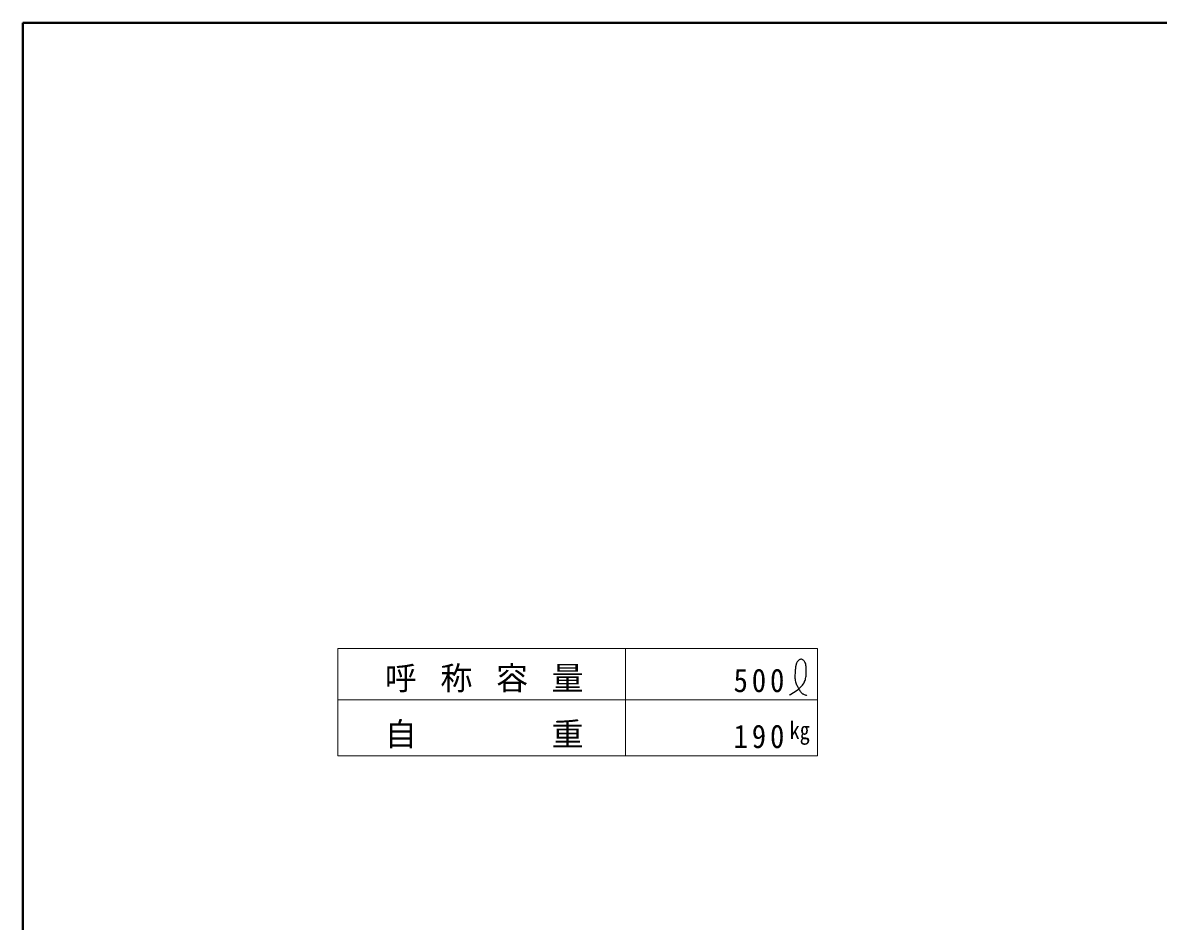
# Model space of a CAD drawing. Units: millimetres at full size, sheet at 1:15; details may follow other scales. Extents: x -3184 to 2891, y -2037 to 2178.
# Drawn here: x -3184 to -1053, y 492 to 2178 of the extents above; entities that cross this region are included whole.
import ezdxf
from ezdxf.enums import TextEntityAlignment as Align

# ---------------------------------------------------------------- set-up
doc = ezdxf.new("R2010")
doc.units = ezdxf.units.MM
doc.header["$LTSCALE"] = 15
doc.layers.add('0-0', color=7, linetype='Continuous', lineweight=18)
doc.styles.add('ＭＳ ゴシック', font='')
doc.styles.get('ＭＳ ゴシック').set_extended_font_data('MS Gothic')

msp = doc.modelspace()

# ---------------------------------------------------------------- linework, layer by layer
at = {"layer": '0-0', "color": 1, "lineweight": 40}
msp.add_line((-3184.2, -2037.13), (-3184.2, 2177.87), dxfattribs=at)
at = {"layer": '0-0', "color": 3}
for p, q in [((-1692.77, 1003.81), (-2592.77, 1003.81)), ((-2592.77, 802.38), (-2592.77, 1003.81)), ((-2052.77, 802.38), (-2052.77, 1003.81)), ((-1692.77, 802.38), (-1692.77, 1003.81)), ((-1692.77, 907.38), (-2592.77, 907.38)), ((-1692.77, 802.38), (-2592.77, 802.38))]:
    msp.add_line(p, q, dxfattribs=at)
at = {"layer": '0-0', "color": 1, "lineweight": 40}
msp.add_lwpolyline([(2890.8, -2037.13), (2890.8, 2177.87), (-3184.2, 2177.87)], dxfattribs=at)
at = {"layer": '0-0', "color": 5, "lineweight": 25}
for points in [[(-1745.45, 916.72), (-1743.71, 917.73), (-1740.72, 919.47), (-1737.75, 921.26), (-1734.83, 923.11), (-1731.97, 925.07), (-1729.19, 927.14), (-1727.62, 928.42), (-1726.46, 929.41), (-1724.53, 931.19), (-1722.7, 933.08), (-1721, 935.06), (-1719.45, 937.16), (-1718.08, 939.36), (-1717.38, 940.7), (-1716.88, 941.78), (-1716.12, 943.7), (-1715.49, 945.68), (-1714.98, 947.69), (-1714.58, 949.73), (-1714.29, 951.78), (-1714.17, 952.97), (-1714.08, 954.21), (-1713.99, 956.33), (-1713.97, 958.45), (-1714, 960.58), (-1714.06, 962.72), (-1714.13, 964.87), (-1714.17, 966.13), (-1714.2, 967.45), (-1714.29, 969.74), (-1714.47, 972.01), (-1714.83, 974.23), (-1715.44, 976.38), (-1716.37, 978.44), (-1717.09, 979.58), (-1717.55, 980.19), (-1718.45, 981.18), (-1719.44, 982.06), (-1720.52, 982.79)], [(-1720.52, 982.79), (-1721.66, 983.33), (-1722.83, 983.62), (-1723.52, 983.67), (-1724.09, 983.63), (-1725.07, 983.42), (-1726.02, 983.05), (-1726.94, 982.53), (-1727.82, 981.9), (-1728.64, 981.19), (-1729.08, 980.75), (-1729.69, 980.05), (-1730.61, 978.79), (-1731.38, 977.45), (-1732.01, 976.05), (-1732.53, 974.61), (-1732.96, 973.13), (-1733.17, 972.27), (-1733.4, 971.18), (-1733.74, 969.3), (-1734, 967.41), (-1734.21, 965.51), (-1734.38, 963.6), (-1734.54, 961.69), (-1734.63, 960.58), (-1734.74, 959.25), (-1734.93, 956.96), (-1735.09, 954.68), (-1735.19, 952.39), (-1735.19, 950.12), (-1735.07, 947.85), (-1734.92, 946.54), (-1734.76, 945.41), (-1734.37, 943.47), (-1733.87, 941.54), (-1733.28, 939.64), (-1732.61, 937.76), (-1731.87, 935.91), (-1731.42, 934.85), (-1731.08, 934.09)], [(-1731.08, 934.09), (-1730.47, 932.78), (-1729.83, 931.49), (-1729.17, 930.22), (-1728.48, 928.95), (-1727.76, 927.69), (-1727.32, 926.96), (-1726.8, 926.11), (-1725.86, 924.66), (-1724.86, 923.27), (-1723.79, 921.94), (-1722.63, 920.72), (-1721.38, 919.63), (-1720.6, 919.06), (-1719.94, 918.64), (-1718.74, 917.99), (-1717.48, 917.43), (-1716.18, 916.94), (-1714.85, 916.5), (-1713.49, 916.08), (-1712.71, 915.85)]]:
    msp.add_lwpolyline(points, dxfattribs=at)

# ---------------------------------------------------------------- texts
at = {"layer": '0-0', "style": 'ＭＳ ゴシック', "width": 0.85}
msp.add_text('kg', height=32.99, dxfattribs=at).set_placement((-1745.27, 823.81), align=Align.BOTTOM_LEFT)
at = {"layer": '0-0', "char_height": 43.99, "attachment_point": 7, "style": 'ＭＳ ゴシック'}
for s, insert in [('\\T1.16;呼\\~称\\~容\\~量', (-2504.65, 921.31)), ('\\T1.27;\\W0.9;500', (-1850.27, 921.31)), ('\\T1.16;自\\~\\~\\~\u3000\u3000重', (-2504.65, 816.31)), ('\\T1.27;\\W0.9;190', (-1850.27, 816.31))]:
    msp.add_mtext(s, dxfattribs=dict(at, insert=insert))

doc.saveas('drawing.dxf')
